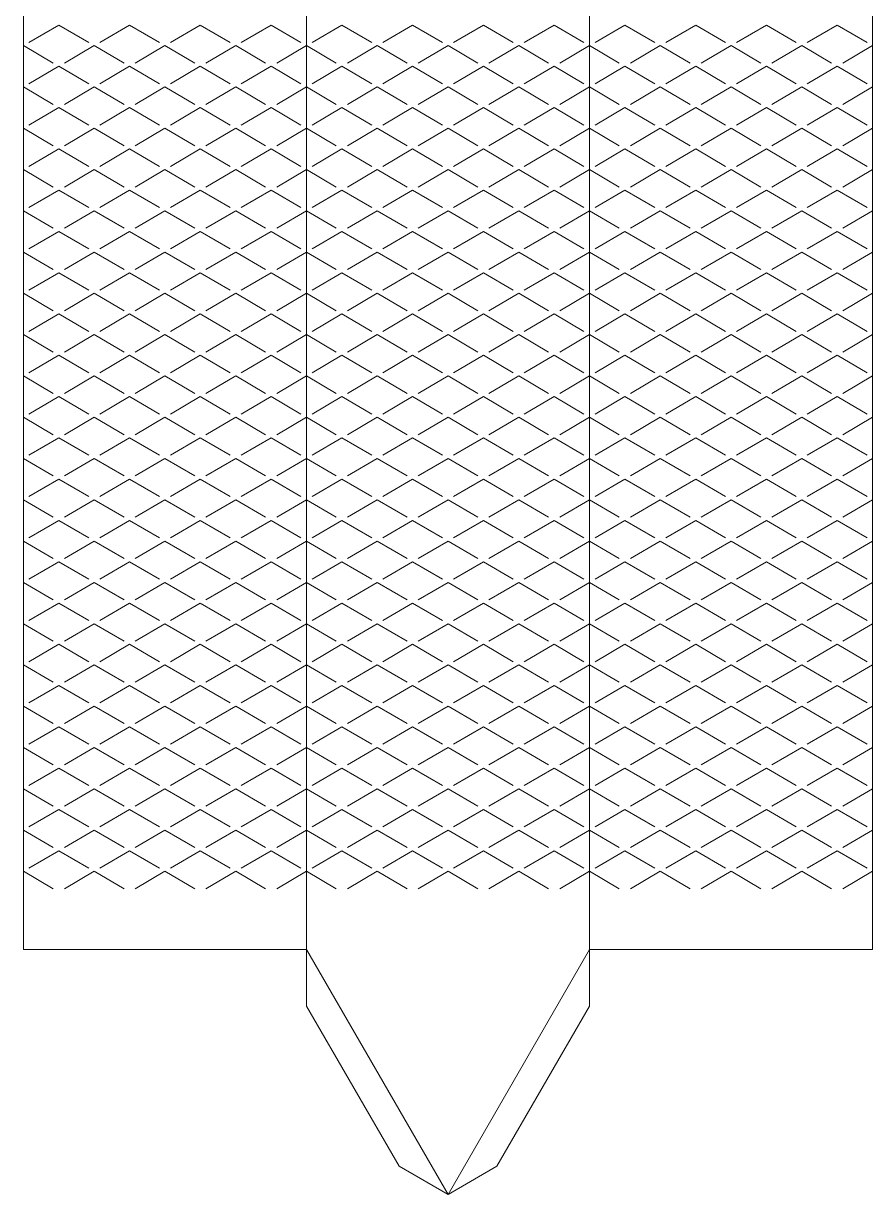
# Model space of a CAD drawing. Header units: metres. Extents: x 0 to 74, y 0 to 204.
# Drawn here: x 0 to 73.5, y 0 to 101.5 of the extents above; entities that cross this region are included whole.
import ezdxf

# ---------------------------------------------------------------- set-up
doc = ezdxf.new("R2010")
doc.units = ezdxf.units.M
doc.layers.add('TOP', color=1, linetype='Continuous', lineweight=0)

msp = doc.modelspace()

# ---------------------------------------------------------------- linework, layer by layer
at = {"layer": 'TOP'}
for p, q in [((0, 21.22), (0, 183.22)), ((24.5, 21.22), (24.5, 183.22)), ((49, 21.22), (49, 183.22)), ((73.5, 21.22), (73.5, 183.22)), ((0.48, 99.81), (3.06, 101.32)), ((3.06, 101.32), (5.65, 99.81)), ((6.6, 99.81), (9.19, 101.32)), ((9.19, 101.32), (11.77, 99.81)), ((12.73, 99.81), (15.31, 101.32)), ((15.31, 101.32), (17.9, 99.81)), ((18.85, 99.81), (21.44, 101.32)), ((21.44, 101.32), (24.02, 99.81)), ((24.98, 99.81), (27.56, 101.32)), ((27.56, 101.32), (30.15, 99.81)), ((31.1, 99.81), (33.69, 101.32)), ((33.69, 101.32), (36.27, 99.81)), ((37.23, 99.81), (39.81, 101.32)), ((39.81, 101.32), (42.4, 99.81)), ((43.35, 99.81), (45.94, 101.32)), ((45.94, 101.32), (48.52, 99.81)), ((49.48, 99.81), (52.06, 101.32)), ((52.06, 101.32), (54.65, 99.81)), ((55.6, 99.81), (58.19, 101.32)), ((58.19, 101.32), (60.77, 99.81)), ((61.73, 99.81), (64.31, 101.32)), ((64.31, 101.32), (66.9, 99.81)), ((67.85, 99.81), (70.44, 101.32)), ((70.44, 101.32), (73.02, 99.81)), ((0, 99.54), (2.58, 98.02)), ((3.54, 98.02), (6.12, 99.54)), ((6.12, 99.54), (8.71, 98.02)), ((9.67, 98.02), (12.25, 99.54)), ((12.25, 99.54), (14.83, 98.02)), ((15.79, 98.02), (18.38, 99.54)), ((18.38, 99.54), (20.96, 98.02)), ((21.92, 98.02), (24.5, 99.54)), ((24.5, 99.54), (27.08, 98.02)), ((28.04, 98.02), (30.62, 99.54)), ((30.62, 99.54), (33.21, 98.02)), ((34.17, 98.02), (36.75, 99.54)), ((36.75, 99.54), (39.33, 98.02)), ((40.29, 98.02), (42.88, 99.54)), ((42.88, 99.54), (45.46, 98.02)), ((46.42, 98.02), (49, 99.54)), ((49, 99.54), (51.58, 98.02)), ((52.54, 98.02), (55.12, 99.54)), ((55.12, 99.54), (57.71, 98.02)), ((58.67, 98.02), (61.25, 99.54)), ((61.25, 99.54), (63.83, 98.02)), ((64.79, 98.02), (67.38, 99.54)), ((67.38, 99.54), (69.96, 98.02)), ((70.92, 98.02), (73.5, 99.54)), ((0.48, 96.23), (3.06, 97.75)), ((3.06, 97.75), (5.65, 96.23)), ((6.6, 96.23), (9.19, 97.75)), ((9.19, 97.75), (11.77, 96.23)), ((12.73, 96.23), (15.31, 97.75)), ((15.31, 97.75), (17.9, 96.23)), ((18.85, 96.23), (21.44, 97.75)), ((21.44, 97.75), (24.02, 96.23)), ((24.98, 96.23), (27.56, 97.75)), ((27.56, 97.75), (30.15, 96.23)), ((31.1, 96.23), (33.69, 97.75)), ((33.69, 97.75), (36.27, 96.23)), ((37.23, 96.23), (39.81, 97.75)), ((39.81, 97.75), (42.4, 96.23)), ((43.35, 96.23), (45.94, 97.75)), ((45.94, 97.75), (48.52, 96.23)), ((49.48, 96.23), (52.06, 97.75)), ((52.06, 97.75), (54.65, 96.23)), ((55.6, 96.23), (58.19, 97.75)), ((58.19, 97.75), (60.77, 96.23)), ((61.73, 96.23), (64.31, 97.75)), ((64.31, 97.75), (66.9, 96.23)), ((67.85, 96.23), (70.44, 97.75)), ((70.44, 97.75), (73.02, 96.23)), ((0, 95.96), (2.58, 94.45)), ((3.54, 94.45), (6.12, 95.96)), ((6.12, 95.96), (8.71, 94.45)), ((9.67, 94.45), (12.25, 95.96)), ((12.25, 95.96), (14.83, 94.45)), ((15.79, 94.45), (18.38, 95.96)), ((18.38, 95.96), (20.96, 94.45)), ((21.92, 94.45), (24.5, 95.96)), ((24.5, 95.96), (27.08, 94.45)), ((28.04, 94.45), (30.62, 95.96)), ((30.62, 95.96), (33.21, 94.45)), ((34.17, 94.45), (36.75, 95.96)), ((36.75, 95.96), (39.33, 94.45)), ((40.29, 94.45), (42.88, 95.96)), ((42.88, 95.96), (45.46, 94.45)), ((46.42, 94.45), (49, 95.96)), ((49, 95.96), (51.58, 94.45)), ((52.54, 94.45), (55.12, 95.96)), ((55.12, 95.96), (57.71, 94.45)), ((58.67, 94.45), (61.25, 95.96)), ((61.25, 95.96), (63.83, 94.45)), ((64.79, 94.45), (67.38, 95.96)), ((67.38, 95.96), (69.96, 94.45)), ((70.92, 94.45), (73.5, 95.96)), ((0.48, 92.66), (3.06, 94.17)), ((3.06, 94.17), (5.65, 92.66)), ((6.6, 92.66), (9.19, 94.17)), ((9.19, 94.17), (11.77, 92.66)), ((12.73, 92.66), (15.31, 94.17)), ((15.31, 94.17), (17.9, 92.66)), ((18.85, 92.66), (21.44, 94.17)), ((21.44, 94.17), (24.02, 92.66)), ((24.98, 92.66), (27.56, 94.17)), ((27.56, 94.17), (30.15, 92.66)), ((31.1, 92.66), (33.69, 94.17)), ((33.69, 94.17), (36.27, 92.66)), ((37.23, 92.66), (39.81, 94.17)), ((39.81, 94.17), (42.4, 92.66)), ((43.35, 92.66), (45.94, 94.17)), ((45.94, 94.17), (48.52, 92.66)), ((49.48, 92.66), (52.06, 94.17)), ((52.06, 94.17), (54.65, 92.66)), ((55.6, 92.66), (58.19, 94.17)), ((58.19, 94.17), (60.77, 92.66)), ((61.73, 92.66), (64.31, 94.17)), ((64.31, 94.17), (66.9, 92.66)), ((67.85, 92.66), (70.44, 94.17)), ((70.44, 94.17), (73.02, 92.66)), ((0, 92.38), (2.58, 90.87)), ((3.54, 90.87), (6.12, 92.38)), ((6.12, 92.38), (8.71, 90.87)), ((9.67, 90.87), (12.25, 92.38)), ((12.25, 92.38), (14.83, 90.87)), ((15.79, 90.87), (18.38, 92.38)), ((18.38, 92.38), (20.96, 90.87)), ((21.92, 90.87), (24.5, 92.38)), ((24.5, 92.38), (27.08, 90.87)), ((28.04, 90.87), (30.62, 92.38)), ((30.62, 92.38), (33.21, 90.87)), ((34.17, 90.87), (36.75, 92.38)), ((36.75, 92.38), (39.33, 90.87)), ((40.29, 90.87), (42.88, 92.38)), ((42.88, 92.38), (45.46, 90.87)), ((46.42, 90.87), (49, 92.38)), ((49, 92.38), (51.58, 90.87)), ((52.54, 90.87), (55.12, 92.38)), ((55.12, 92.38), (57.71, 90.87)), ((58.67, 90.87), (61.25, 92.38)), ((61.25, 92.38), (63.83, 90.87)), ((64.79, 90.87), (67.38, 92.38)), ((67.38, 92.38), (69.96, 90.87)), ((70.92, 90.87), (73.5, 92.38)), ((0.48, 89.08), (3.06, 90.59)), ((3.06, 90.59), (5.65, 89.08)), ((6.6, 89.08), (9.19, 90.59)), ((9.19, 90.59), (11.77, 89.08)), ((12.73, 89.08), (15.31, 90.59)), ((15.31, 90.59), (17.9, 89.08)), ((18.85, 89.08), (21.44, 90.59)), ((21.44, 90.59), (24.02, 89.08)), ((24.98, 89.08), (27.56, 90.59)), ((27.56, 90.59), (30.15, 89.08)), ((31.1, 89.08), (33.69, 90.59)), ((33.69, 90.59), (36.27, 89.08)), ((37.23, 89.08), (39.81, 90.59)), ((39.81, 90.59), (42.4, 89.08)), ((43.35, 89.08), (45.94, 90.59)), ((45.94, 90.59), (48.52, 89.08)), ((49.48, 89.08), (52.06, 90.59)), ((52.06, 90.59), (54.65, 89.08)), ((55.6, 89.08), (58.19, 90.59)), ((58.19, 90.59), (60.77, 89.08)), ((61.73, 89.08), (64.31, 90.59)), ((64.31, 90.59), (66.9, 89.08)), ((67.85, 89.08), (70.44, 90.59)), ((70.44, 90.59), (73.02, 89.08)), ((0, 88.81), (2.58, 87.29)), ((3.54, 87.29), (6.12, 88.81)), ((6.12, 88.81), (8.71, 87.29)), ((9.67, 87.29), (12.25, 88.81)), ((12.25, 88.81), (14.83, 87.29)), ((15.79, 87.29), (18.38, 88.81)), ((18.38, 88.81), (20.96, 87.29)), ((21.92, 87.29), (24.5, 88.81)), ((24.5, 88.81), (27.08, 87.29)), ((28.04, 87.29), (30.62, 88.81)), ((30.62, 88.81), (33.21, 87.29)), ((34.17, 87.29), (36.75, 88.81)), ((36.75, 88.81), (39.33, 87.29)), ((40.29, 87.29), (42.88, 88.81)), ((42.88, 88.81), (45.46, 87.29)), ((46.42, 87.29), (49, 88.81)), ((49, 88.81), (51.58, 87.29)), ((52.54, 87.29), (55.12, 88.81)), ((55.12, 88.81), (57.71, 87.29)), ((58.67, 87.29), (61.25, 88.81)), ((61.25, 88.81), (63.83, 87.29)), ((64.79, 87.29), (67.38, 88.81)), ((67.38, 88.81), (69.96, 87.29)), ((70.92, 87.29), (73.5, 88.81)), ((0.48, 85.51), (3.06, 87.02)), ((3.06, 87.02), (5.65, 85.51)), ((6.6, 85.51), (9.19, 87.02)), ((9.19, 87.02), (11.77, 85.51)), ((12.73, 85.51), (15.31, 87.02)), ((15.31, 87.02), (17.9, 85.51)), ((18.85, 85.51), (21.44, 87.02)), ((21.44, 87.02), (24.02, 85.51)), ((24.98, 85.51), (27.56, 87.02)), ((27.56, 87.02), (30.15, 85.51)), ((31.1, 85.51), (33.69, 87.02)), ((33.69, 87.02), (36.27, 85.51)), ((37.23, 85.51), (39.81, 87.02)), ((39.81, 87.02), (42.4, 85.51)), ((43.35, 85.51), (45.94, 87.02)), ((45.94, 87.02), (48.52, 85.51)), ((49.48, 85.51), (52.06, 87.02)), ((52.06, 87.02), (54.65, 85.51)), ((55.6, 85.51), (58.19, 87.02)), ((58.19, 87.02), (60.77, 85.51)), ((61.73, 85.51), (64.31, 87.02)), ((64.31, 87.02), (66.9, 85.51)), ((67.85, 85.51), (70.44, 87.02)), ((70.44, 87.02), (73.02, 85.51)), ((0, 85.23), (2.58, 83.72)), ((3.54, 83.72), (6.12, 85.23)), ((6.12, 85.23), (8.71, 83.72)), ((9.67, 83.72), (12.25, 85.23)), ((12.25, 85.23), (14.83, 83.72)), ((15.79, 83.72), (18.38, 85.23)), ((18.38, 85.23), (20.96, 83.72)), ((21.92, 83.72), (24.5, 85.23)), ((24.5, 85.23), (27.08, 83.72)), ((28.04, 83.72), (30.62, 85.23)), ((30.62, 85.23), (33.21, 83.72)), ((34.17, 83.72), (36.75, 85.23)), ((36.75, 85.23), (39.33, 83.72)), ((40.29, 83.72), (42.88, 85.23)), ((42.88, 85.23), (45.46, 83.72)), ((46.42, 83.72), (49, 85.23)), ((49, 85.23), (51.58, 83.72)), ((52.54, 83.72), (55.12, 85.23)), ((55.12, 85.23), (57.71, 83.72)), ((58.67, 83.72), (61.25, 85.23)), ((61.25, 85.23), (63.83, 83.72)), ((64.79, 83.72), (67.38, 85.23)), ((67.38, 85.23), (69.96, 83.72)), ((70.92, 83.72), (73.5, 85.23)), ((0.48, 81.93), (3.06, 83.44)), ((3.06, 83.44), (5.65, 81.93)), ((6.6, 81.93), (9.19, 83.44)), ((9.19, 83.44), (11.77, 81.93)), ((12.73, 81.93), (15.31, 83.44)), ((15.31, 83.44), (17.9, 81.93)), ((18.85, 81.93), (21.44, 83.44)), ((21.44, 83.44), (24.02, 81.93)), ((24.98, 81.93), (27.56, 83.44)), ((27.56, 83.44), (30.15, 81.93)), ((31.1, 81.93), (33.69, 83.44)), ((33.69, 83.44), (36.27, 81.93)), ((37.23, 81.93), (39.81, 83.44)), ((39.81, 83.44), (42.4, 81.93)), ((43.35, 81.93), (45.94, 83.44)), ((45.94, 83.44), (48.52, 81.93)), ((49.48, 81.93), (52.06, 83.44)), ((52.06, 83.44), (54.65, 81.93)), ((55.6, 81.93), (58.19, 83.44)), ((58.19, 83.44), (60.77, 81.93)), ((61.73, 81.93), (64.31, 83.44)), ((64.31, 83.44), (66.9, 81.93)), ((67.85, 81.93), (70.44, 83.44)), ((70.44, 83.44), (73.02, 81.93)), ((0, 81.65), (2.58, 80.14)), ((3.54, 80.14), (6.12, 81.65)), ((6.12, 81.65), (8.71, 80.14)), ((9.67, 80.14), (12.25, 81.65)), ((12.25, 81.65), (14.83, 80.14)), ((15.79, 80.14), (18.38, 81.65)), ((18.38, 81.65), (20.96, 80.14)), ((21.92, 80.14), (24.5, 81.65)), ((24.5, 81.65), (27.08, 80.14)), ((28.04, 80.14), (30.62, 81.65)), ((30.62, 81.65), (33.21, 80.14)), ((34.17, 80.14), (36.75, 81.65)), ((36.75, 81.65), (39.33, 80.14)), ((40.29, 80.14), (42.88, 81.65)), ((42.88, 81.65), (45.46, 80.14)), ((46.42, 80.14), (49, 81.65)), ((49, 81.65), (51.58, 80.14)), ((52.54, 80.14), (55.12, 81.65)), ((55.12, 81.65), (57.71, 80.14)), ((58.67, 80.14), (61.25, 81.65)), ((61.25, 81.65), (63.83, 80.14)), ((64.79, 80.14), (67.38, 81.65)), ((67.38, 81.65), (69.96, 80.14)), ((70.92, 80.14), (73.5, 81.65)), ((0.48, 78.35), (3.06, 79.86)), ((3.06, 79.86), (5.65, 78.35)), ((6.6, 78.35), (9.19, 79.86)), ((9.19, 79.86), (11.77, 78.35)), ((12.73, 78.35), (15.31, 79.86)), ((15.31, 79.86), (17.9, 78.35)), ((18.85, 78.35), (21.44, 79.86)), ((21.44, 79.86), (24.02, 78.35)), ((24.98, 78.35), (27.56, 79.86)), ((27.56, 79.86), (30.15, 78.35)), ((31.1, 78.35), (33.69, 79.86)), ((33.69, 79.86), (36.27, 78.35)), ((37.23, 78.35), (39.81, 79.86)), ((39.81, 79.86), (42.4, 78.35)), ((43.35, 78.35), (45.94, 79.86)), ((45.94, 79.86), (48.52, 78.35)), ((49.48, 78.35), (52.06, 79.86)), ((52.06, 79.86), (54.65, 78.35)), ((55.6, 78.35), (58.19, 79.86)), ((58.19, 79.86), (60.77, 78.35)), ((61.73, 78.35), (64.31, 79.86)), ((64.31, 79.86), (66.9, 78.35)), ((67.85, 78.35), (70.44, 79.86)), ((70.44, 79.86), (73.02, 78.35)), ((0, 78.08), (2.58, 76.56)), ((3.54, 76.56), (6.12, 78.08)), ((6.12, 78.08), (8.71, 76.56)), ((9.67, 76.56), (12.25, 78.08)), ((12.25, 78.08), (14.83, 76.56)), ((15.79, 76.56), (18.38, 78.08)), ((18.38, 78.08), (20.96, 76.56)), ((21.92, 76.56), (24.5, 78.08)), ((24.5, 78.08), (27.08, 76.56)), ((28.04, 76.56), (30.62, 78.08)), ((30.62, 78.08), (33.21, 76.56)), ((34.17, 76.56), (36.75, 78.08)), ((36.75, 78.08), (39.33, 76.56)), ((40.29, 76.56), (42.88, 78.08)), ((42.88, 78.08), (45.46, 76.56)), ((46.42, 76.56), (49, 78.08)), ((49, 78.08), (51.58, 76.56)), ((52.54, 76.56), (55.12, 78.08)), ((55.12, 78.08), (57.71, 76.56)), ((58.67, 76.56), (61.25, 78.08)), ((61.25, 78.08), (63.83, 76.56)), ((64.79, 76.56), (67.38, 78.08)), ((67.38, 78.08), (69.96, 76.56)), ((70.92, 76.56), (73.5, 78.08)), ((0.48, 74.78), (3.06, 76.29)), ((3.06, 76.29), (5.65, 74.78)), ((6.6, 74.78), (9.19, 76.29)), ((9.19, 76.29), (11.77, 74.78)), ((12.73, 74.78), (15.31, 76.29)), ((15.31, 76.29), (17.9, 74.78)), ((18.85, 74.78), (21.44, 76.29)), ((21.44, 76.29), (24.02, 74.78)), ((24.98, 74.78), (27.56, 76.29)), ((27.56, 76.29), (30.15, 74.78)), ((31.1, 74.78), (33.69, 76.29)), ((33.69, 76.29), (36.27, 74.78)), ((37.23, 74.78), (39.81, 76.29)), ((39.81, 76.29), (42.4, 74.78)), ((43.35, 74.78), (45.94, 76.29)), ((45.94, 76.29), (48.52, 74.78)), ((49.48, 74.78), (52.06, 76.29)), ((52.06, 76.29), (54.65, 74.78)), ((55.6, 74.78), (58.19, 76.29)), ((58.19, 76.29), (60.77, 74.78)), ((61.73, 74.78), (64.31, 76.29)), ((64.31, 76.29), (66.9, 74.78)), ((67.85, 74.78), (70.44, 76.29)), ((70.44, 76.29), (73.02, 74.78)), ((0, 74.5), (2.58, 72.99)), ((3.54, 72.99), (6.12, 74.5)), ((6.12, 74.5), (8.71, 72.99)), ((9.67, 72.99), (12.25, 74.5)), ((12.25, 74.5), (14.83, 72.99)), ((15.79, 72.99), (18.38, 74.5)), ((18.38, 74.5), (20.96, 72.99)), ((21.92, 72.99), (24.5, 74.5)), ((24.5, 74.5), (27.08, 72.99)), ((28.04, 72.99), (30.62, 74.5)), ((30.62, 74.5), (33.21, 72.99)), ((34.17, 72.99), (36.75, 74.5)), ((36.75, 74.5), (39.33, 72.99)), ((40.29, 72.99), (42.88, 74.5)), ((42.88, 74.5), (45.46, 72.99)), ((46.42, 72.99), (49, 74.5)), ((49, 74.5), (51.58, 72.99)), ((52.54, 72.99), (55.12, 74.5)), ((55.12, 74.5), (57.71, 72.99)), ((58.67, 72.99), (61.25, 74.5)), ((61.25, 74.5), (63.83, 72.99)), ((64.79, 72.99), (67.38, 74.5)), ((67.38, 74.5), (69.96, 72.99)), ((70.92, 72.99), (73.5, 74.5)), ((0.48, 71.2), (3.06, 72.71)), ((3.06, 72.71), (5.65, 71.2)), ((6.6, 71.2), (9.19, 72.71)), ((9.19, 72.71), (11.77, 71.2)), ((12.73, 71.2), (15.31, 72.71)), ((15.31, 72.71), (17.9, 71.2)), ((18.85, 71.2), (21.44, 72.71)), ((21.44, 72.71), (24.02, 71.2)), ((24.98, 71.2), (27.56, 72.71)), ((27.56, 72.71), (30.15, 71.2)), ((31.1, 71.2), (33.69, 72.71)), ((33.69, 72.71), (36.27, 71.2)), ((37.23, 71.2), (39.81, 72.71)), ((39.81, 72.71), (42.4, 71.2)), ((43.35, 71.2), (45.94, 72.71)), ((45.94, 72.71), (48.52, 71.2)), ((49.48, 71.2), (52.06, 72.71)), ((52.06, 72.71), (54.65, 71.2)), ((55.6, 71.2), (58.19, 72.71)), ((58.19, 72.71), (60.77, 71.2)), ((61.73, 71.2), (64.31, 72.71)), ((64.31, 72.71), (66.9, 71.2)), ((67.85, 71.2), (70.44, 72.71)), ((70.44, 72.71), (73.02, 71.2)), ((0, 70.92), (2.58, 69.41)), ((3.54, 69.41), (6.12, 70.92)), ((6.12, 70.92), (8.71, 69.41)), ((9.67, 69.41), (12.25, 70.92)), ((12.25, 70.92), (14.83, 69.41)), ((15.79, 69.41), (18.38, 70.92)), ((18.38, 70.92), (20.96, 69.41)), ((21.92, 69.41), (24.5, 70.92)), ((24.5, 70.92), (27.08, 69.41)), ((28.04, 69.41), (30.62, 70.92)), ((30.62, 70.92), (33.21, 69.41)), ((34.17, 69.41), (36.75, 70.92)), ((36.75, 70.92), (39.33, 69.41)), ((40.29, 69.41), (42.88, 70.92)), ((42.88, 70.92), (45.46, 69.41)), ((46.42, 69.41), (49, 70.92)), ((49, 70.92), (51.58, 69.41)), ((52.54, 69.41), (55.12, 70.92)), ((55.12, 70.92), (57.71, 69.41)), ((58.67, 69.41), (61.25, 70.92)), ((61.25, 70.92), (63.83, 69.41)), ((64.79, 69.41), (67.38, 70.92)), ((67.38, 70.92), (69.96, 69.41)), ((70.92, 69.41), (73.5, 70.92)), ((0.48, 67.62), (3.06, 69.14)), ((3.06, 69.14), (5.65, 67.62)), ((6.6, 67.62), (9.19, 69.14)), ((9.19, 69.14), (11.77, 67.62)), ((12.73, 67.62), (15.31, 69.14)), ((15.31, 69.14), (17.9, 67.62)), ((18.85, 67.62), (21.44, 69.14)), ((21.44, 69.14), (24.02, 67.62)), ((24.98, 67.62), (27.56, 69.14)), ((27.56, 69.14), (30.15, 67.62)), ((31.1, 67.62), (33.69, 69.14)), ((33.69, 69.14), (36.27, 67.62)), ((37.23, 67.62), (39.81, 69.14)), ((39.81, 69.14), (42.4, 67.62)), ((43.35, 67.62), (45.94, 69.14)), ((45.94, 69.14), (48.52, 67.62)), ((49.48, 67.62), (52.06, 69.14)), ((52.06, 69.14), (54.65, 67.62)), ((55.6, 67.62), (58.19, 69.14)), ((58.19, 69.14), (60.77, 67.62)), ((61.73, 67.62), (64.31, 69.14)), ((64.31, 69.14), (66.9, 67.62)), ((67.85, 67.62), (70.44, 69.14)), ((70.44, 69.14), (73.02, 67.62)), ((0, 67.35), (2.58, 65.83)), ((3.54, 65.83), (6.12, 67.35)), ((6.12, 67.35), (8.71, 65.83)), ((9.67, 65.83), (12.25, 67.35)), ((12.25, 67.35), (14.83, 65.83)), ((15.79, 65.83), (18.38, 67.35)), ((18.38, 67.35), (20.96, 65.83)), ((21.92, 65.83), (24.5, 67.35)), ((24.5, 67.35), (27.08, 65.83)), ((28.04, 65.83), (30.62, 67.35)), ((30.62, 67.35), (33.21, 65.83)), ((34.17, 65.83), (36.75, 67.35)), ((36.75, 67.35), (39.33, 65.83)), ((40.29, 65.83), (42.88, 67.35)), ((42.88, 67.35), (45.46, 65.83)), ((46.42, 65.83), (49, 67.35)), ((49, 67.35), (51.58, 65.83)), ((52.54, 65.83), (55.12, 67.35)), ((55.12, 67.35), (57.71, 65.83)), ((58.67, 65.83), (61.25, 67.35)), ((61.25, 67.35), (63.83, 65.83)), ((64.79, 65.83), (67.38, 67.35)), ((67.38, 67.35), (69.96, 65.83)), ((70.92, 65.83), (73.5, 67.35)), ((0.48, 64.05), (3.06, 65.56)), ((3.06, 65.56), (5.65, 64.05)), ((6.6, 64.05), (9.19, 65.56)), ((9.19, 65.56), (11.77, 64.05)), ((12.73, 64.05), (15.31, 65.56)), ((15.31, 65.56), (17.9, 64.05)), ((18.85, 64.05), (21.44, 65.56)), ((21.44, 65.56), (24.02, 64.05)), ((24.98, 64.05), (27.56, 65.56)), ((27.56, 65.56), (30.15, 64.05)), ((31.1, 64.05), (33.69, 65.56)), ((33.69, 65.56), (36.27, 64.05)), ((37.23, 64.05), (39.81, 65.56)), ((39.81, 65.56), (42.4, 64.05)), ((43.35, 64.05), (45.94, 65.56)), ((45.94, 65.56), (48.52, 64.05)), ((49.48, 64.05), (52.06, 65.56)), ((52.06, 65.56), (54.65, 64.05)), ((55.6, 64.05), (58.19, 65.56)), ((58.19, 65.56), (60.77, 64.05)), ((61.73, 64.05), (64.31, 65.56)), ((64.31, 65.56), (66.9, 64.05)), ((67.85, 64.05), (70.44, 65.56)), ((70.44, 65.56), (73.02, 64.05)), ((0, 63.77), (2.58, 62.26)), ((3.54, 62.26), (6.12, 63.77)), ((6.12, 63.77), (8.71, 62.26)), ((9.67, 62.26), (12.25, 63.77)), ((12.25, 63.77), (14.83, 62.26)), ((15.79, 62.26), (18.38, 63.77)), ((18.38, 63.77), (20.96, 62.26)), ((21.92, 62.26), (24.5, 63.77)), ((24.5, 63.77), (27.08, 62.26)), ((28.04, 62.26), (30.62, 63.77)), ((30.62, 63.77), (33.21, 62.26)), ((34.17, 62.26), (36.75, 63.77)), ((36.75, 63.77), (39.33, 62.26)), ((40.29, 62.26), (42.88, 63.77)), ((42.88, 63.77), (45.46, 62.26)), ((46.42, 62.26), (49, 63.77)), ((49, 63.77), (51.58, 62.26)), ((52.54, 62.26), (55.12, 63.77)), ((55.12, 63.77), (57.71, 62.26)), ((58.67, 62.26), (61.25, 63.77)), ((61.25, 63.77), (63.83, 62.26)), ((64.79, 62.26), (67.38, 63.77)), ((67.38, 63.77), (69.96, 62.26)), ((70.92, 62.26), (73.5, 63.77)), ((0.48, 60.47), (3.06, 61.98)), ((3.06, 61.98), (5.65, 60.47)), ((6.6, 60.47), (9.19, 61.98)), ((9.19, 61.98), (11.77, 60.47)), ((12.73, 60.47), (15.31, 61.98)), ((15.31, 61.98), (17.9, 60.47)), ((18.85, 60.47), (21.44, 61.98)), ((21.44, 61.98), (24.02, 60.47)), ((24.98, 60.47), (27.56, 61.98)), ((27.56, 61.98), (30.15, 60.47)), ((31.1, 60.47), (33.69, 61.98)), ((33.69, 61.98), (36.27, 60.47)), ((37.23, 60.47), (39.81, 61.98)), ((39.81, 61.98), (42.4, 60.47)), ((43.35, 60.47), (45.94, 61.98)), ((45.94, 61.98), (48.52, 60.47)), ((49.48, 60.47), (52.06, 61.98)), ((52.06, 61.98), (54.65, 60.47)), ((55.6, 60.47), (58.19, 61.98)), ((58.19, 61.98), (60.77, 60.47)), ((61.73, 60.47), (64.31, 61.98)), ((64.31, 61.98), (66.9, 60.47)), ((67.85, 60.47), (70.44, 61.98)), ((70.44, 61.98), (73.02, 60.47)), ((0, 60.19), (2.58, 58.68)), ((3.54, 58.68), (6.12, 60.19)), ((6.12, 60.19), (8.71, 58.68)), ((9.67, 58.68), (12.25, 60.19)), ((12.25, 60.19), (14.83, 58.68)), ((15.79, 58.68), (18.38, 60.19)), ((18.38, 60.19), (20.96, 58.68)), ((21.92, 58.68), (24.5, 60.19)), ((24.5, 60.19), (27.08, 58.68)), ((28.04, 58.68), (30.62, 60.19)), ((30.62, 60.19), (33.21, 58.68)), ((34.17, 58.68), (36.75, 60.19)), ((36.75, 60.19), (39.33, 58.68)), ((40.29, 58.68), (42.88, 60.19)), ((42.88, 60.19), (45.46, 58.68)), ((46.42, 58.68), (49, 60.19)), ((49, 60.19), (51.58, 58.68)), ((52.54, 58.68), (55.12, 60.19)), ((55.12, 60.19), (57.71, 58.68)), ((58.67, 58.68), (61.25, 60.19)), ((61.25, 60.19), (63.83, 58.68)), ((64.79, 58.68), (67.38, 60.19)), ((67.38, 60.19), (69.96, 58.68)), ((70.92, 58.68), (73.5, 60.19)), ((0.48, 56.89), (3.06, 58.41)), ((3.06, 58.41), (5.65, 56.89)), ((6.6, 56.89), (9.19, 58.41)), ((9.19, 58.41), (11.77, 56.89)), ((12.73, 56.89), (15.31, 58.41)), ((15.31, 58.41), (17.9, 56.89)), ((18.85, 56.89), (21.44, 58.41)), ((21.44, 58.41), (24.02, 56.89)), ((24.98, 56.89), (27.56, 58.41)), ((27.56, 58.41), (30.15, 56.89)), ((31.1, 56.89), (33.69, 58.41)), ((33.69, 58.41), (36.27, 56.89)), ((37.23, 56.89), (39.81, 58.41)), ((39.81, 58.41), (42.4, 56.89)), ((43.35, 56.89), (45.94, 58.41)), ((45.94, 58.41), (48.52, 56.89)), ((49.48, 56.89), (52.06, 58.41)), ((52.06, 58.41), (54.65, 56.89)), ((55.6, 56.89), (58.19, 58.41)), ((58.19, 58.41), (60.77, 56.89)), ((61.73, 56.89), (64.31, 58.41)), ((64.31, 58.41), (66.9, 56.89)), ((67.85, 56.89), (70.44, 58.41)), ((70.44, 58.41), (73.02, 56.89)), ((0, 56.62), (2.58, 55.11)), ((3.54, 55.11), (6.12, 56.62)), ((6.12, 56.62), (8.71, 55.11)), ((9.67, 55.11), (12.25, 56.62)), ((12.25, 56.62), (14.83, 55.11)), ((15.79, 55.11), (18.38, 56.62)), ((18.38, 56.62), (20.96, 55.11)), ((21.92, 55.11), (24.5, 56.62)), ((24.5, 56.62), (27.08, 55.11)), ((28.04, 55.11), (30.62, 56.62)), ((30.62, 56.62), (33.21, 55.11)), ((34.17, 55.11), (36.75, 56.62)), ((36.75, 56.62), (39.33, 55.11)), ((40.29, 55.11), (42.88, 56.62)), ((42.88, 56.62), (45.46, 55.11)), ((46.42, 55.11), (49, 56.62)), ((49, 56.62), (51.58, 55.11)), ((52.54, 55.11), (55.12, 56.62)), ((55.12, 56.62), (57.71, 55.11)), ((58.67, 55.11), (61.25, 56.62)), ((61.25, 56.62), (63.83, 55.11)), ((64.79, 55.11), (67.38, 56.62)), ((67.38, 56.62), (69.96, 55.11)), ((70.92, 55.11), (73.5, 56.62)), ((0.48, 53.32), (3.06, 54.83)), ((3.06, 54.83), (5.65, 53.32)), ((6.6, 53.32), (9.19, 54.83)), ((9.19, 54.83), (11.77, 53.32)), ((12.73, 53.32), (15.31, 54.83)), ((15.31, 54.83), (17.9, 53.32)), ((18.85, 53.32), (21.44, 54.83)), ((21.44, 54.83), (24.02, 53.32)), ((24.98, 53.32), (27.56, 54.83)), ((27.56, 54.83), (30.15, 53.32)), ((31.1, 53.32), (33.69, 54.83)), ((33.69, 54.83), (36.27, 53.32)), ((37.23, 53.32), (39.81, 54.83)), ((39.81, 54.83), (42.4, 53.32)), ((43.35, 53.32), (45.94, 54.83)), ((45.94, 54.83), (48.52, 53.32)), ((49.48, 53.32), (52.06, 54.83)), ((52.06, 54.83), (54.65, 53.32)), ((55.6, 53.32), (58.19, 54.83)), ((58.19, 54.83), (60.77, 53.32)), ((61.73, 53.32), (64.31, 54.83)), ((64.31, 54.83), (66.9, 53.32)), ((67.85, 53.32), (70.44, 54.83)), ((70.44, 54.83), (73.02, 53.32)), ((0, 53.04), (2.58, 51.53)), ((3.54, 51.53), (6.12, 53.04)), ((6.12, 53.04), (8.71, 51.53)), ((9.67, 51.53), (12.25, 53.04)), ((12.25, 53.04), (14.83, 51.53)), ((15.79, 51.53), (18.38, 53.04)), ((18.38, 53.04), (20.96, 51.53)), ((21.92, 51.53), (24.5, 53.04)), ((24.5, 53.04), (27.08, 51.53)), ((28.04, 51.53), (30.62, 53.04)), ((30.62, 53.04), (33.21, 51.53)), ((34.17, 51.53), (36.75, 53.04)), ((36.75, 53.04), (39.33, 51.53)), ((40.29, 51.53), (42.88, 53.04)), ((42.88, 53.04), (45.46, 51.53)), ((46.42, 51.53), (49, 53.04)), ((49, 53.04), (51.58, 51.53)), ((52.54, 51.53), (55.12, 53.04)), ((55.12, 53.04), (57.71, 51.53)), ((58.67, 51.53), (61.25, 53.04)), ((61.25, 53.04), (63.83, 51.53)), ((64.79, 51.53), (67.38, 53.04)), ((67.38, 53.04), (69.96, 51.53)), ((70.92, 51.53), (73.5, 53.04)), ((0.48, 49.74), (3.06, 51.25)), ((3.06, 51.25), (5.65, 49.74)), ((6.6, 49.74), (9.19, 51.25)), ((9.19, 51.25), (11.77, 49.74)), ((12.73, 49.74), (15.31, 51.25)), ((15.31, 51.25), (17.9, 49.74)), ((18.85, 49.74), (21.44, 51.25)), ((21.44, 51.25), (24.02, 49.74)), ((24.98, 49.74), (27.56, 51.25)), ((27.56, 51.25), (30.15, 49.74)), ((31.1, 49.74), (33.69, 51.25)), ((33.69, 51.25), (36.27, 49.74)), ((37.23, 49.74), (39.81, 51.25)), ((39.81, 51.25), (42.4, 49.74)), ((43.35, 49.74), (45.94, 51.25)), ((45.94, 51.25), (48.52, 49.74)), ((49.48, 49.74), (52.06, 51.25)), ((52.06, 51.25), (54.65, 49.74)), ((55.6, 49.74), (58.19, 51.25)), ((58.19, 51.25), (60.77, 49.74)), ((61.73, 49.74), (64.31, 51.25)), ((64.31, 51.25), (66.9, 49.74)), ((67.85, 49.74), (70.44, 51.25)), ((70.44, 51.25), (73.02, 49.74)), ((0, 49.46), (2.58, 47.95)), ((3.54, 47.95), (6.12, 49.46)), ((6.12, 49.46), (8.71, 47.95)), ((9.67, 47.95), (12.25, 49.46)), ((12.25, 49.46), (14.83, 47.95)), ((15.79, 47.95), (18.38, 49.46)), ((18.38, 49.46), (20.96, 47.95)), ((21.92, 47.95), (24.5, 49.46)), ((24.5, 49.46), (27.08, 47.95)), ((28.04, 47.95), (30.62, 49.46)), ((30.62, 49.46), (33.21, 47.95)), ((34.17, 47.95), (36.75, 49.46)), ((36.75, 49.46), (39.33, 47.95)), ((40.29, 47.95), (42.88, 49.46)), ((42.88, 49.46), (45.46, 47.95)), ((46.42, 47.95), (49, 49.46)), ((49, 49.46), (51.58, 47.95)), ((52.54, 47.95), (55.12, 49.46)), ((55.12, 49.46), (57.71, 47.95)), ((58.67, 47.95), (61.25, 49.46)), ((61.25, 49.46), (63.83, 47.95)), ((64.79, 47.95), (67.38, 49.46)), ((67.38, 49.46), (69.96, 47.95)), ((70.92, 47.95), (73.5, 49.46)), ((0.48, 46.16), (3.06, 47.68)), ((3.06, 47.68), (5.65, 46.16)), ((6.6, 46.16), (9.19, 47.68)), ((9.19, 47.68), (11.77, 46.16)), ((12.73, 46.16), (15.31, 47.68)), ((15.31, 47.68), (17.9, 46.16)), ((18.85, 46.16), (21.44, 47.68)), ((21.44, 47.68), (24.02, 46.16)), ((24.98, 46.16), (27.56, 47.68)), ((27.56, 47.68), (30.15, 46.16)), ((31.1, 46.16), (33.69, 47.68)), ((33.69, 47.68), (36.27, 46.16)), ((37.23, 46.16), (39.81, 47.68)), ((39.81, 47.68), (42.4, 46.16)), ((43.35, 46.16), (45.94, 47.68)), ((45.94, 47.68), (48.52, 46.16)), ((49.48, 46.16), (52.06, 47.68)), ((52.06, 47.68), (54.65, 46.16)), ((55.6, 46.16), (58.19, 47.68)), ((58.19, 47.68), (60.77, 46.16)), ((61.73, 46.16), (64.31, 47.68)), ((64.31, 47.68), (66.9, 46.16)), ((67.85, 46.16), (70.44, 47.68)), ((70.44, 47.68), (73.02, 46.16)), ((0, 45.89), (2.58, 44.38)), ((3.54, 44.38), (6.12, 45.89)), ((6.12, 45.89), (8.71, 44.38)), ((9.67, 44.38), (12.25, 45.89)), ((12.25, 45.89), (14.83, 44.38)), ((15.79, 44.38), (18.38, 45.89)), ((18.38, 45.89), (20.96, 44.38)), ((21.92, 44.38), (24.5, 45.89)), ((24.5, 45.89), (27.08, 44.38)), ((28.04, 44.38), (30.62, 45.89)), ((30.62, 45.89), (33.21, 44.38)), ((34.17, 44.38), (36.75, 45.89)), ((36.75, 45.89), (39.33, 44.38)), ((40.29, 44.38), (42.88, 45.89)), ((42.88, 45.89), (45.46, 44.38)), ((46.42, 44.38), (49, 45.89)), ((49, 45.89), (51.58, 44.38)), ((52.54, 44.38), (55.12, 45.89)), ((55.12, 45.89), (57.71, 44.38)), ((58.67, 44.38), (61.25, 45.89)), ((61.25, 45.89), (63.83, 44.38)), ((64.79, 44.38), (67.38, 45.89)), ((67.38, 45.89), (69.96, 44.38)), ((70.92, 44.38), (73.5, 45.89)), ((0.48, 42.59), (3.06, 44.1)), ((3.06, 44.1), (5.65, 42.59)), ((6.6, 42.59), (9.19, 44.1)), ((9.19, 44.1), (11.77, 42.59)), ((12.73, 42.59), (15.31, 44.1)), ((15.31, 44.1), (17.9, 42.59)), ((18.85, 42.59), (21.44, 44.1)), ((21.44, 44.1), (24.02, 42.59)), ((24.98, 42.59), (27.56, 44.1)), ((27.56, 44.1), (30.15, 42.59)), ((31.1, 42.59), (33.69, 44.1)), ((33.69, 44.1), (36.27, 42.59)), ((37.23, 42.59), (39.81, 44.1)), ((39.81, 44.1), (42.4, 42.59)), ((43.35, 42.59), (45.94, 44.1)), ((45.94, 44.1), (48.52, 42.59)), ((49.48, 42.59), (52.06, 44.1)), ((52.06, 44.1), (54.65, 42.59)), ((55.6, 42.59), (58.19, 44.1)), ((58.19, 44.1), (60.77, 42.59)), ((61.73, 42.59), (64.31, 44.1)), ((64.31, 44.1), (66.9, 42.59)), ((67.85, 42.59), (70.44, 44.1)), ((70.44, 44.1), (73.02, 42.59)), ((0, 42.31), (2.58, 40.8)), ((3.54, 40.8), (6.12, 42.31)), ((6.12, 42.31), (8.71, 40.8)), ((9.67, 40.8), (12.25, 42.31)), ((12.25, 42.31), (14.83, 40.8)), ((15.79, 40.8), (18.38, 42.31)), ((18.38, 42.31), (20.96, 40.8)), ((21.92, 40.8), (24.5, 42.31)), ((24.5, 42.31), (27.08, 40.8)), ((28.04, 40.8), (30.62, 42.31)), ((30.62, 42.31), (33.21, 40.8)), ((34.17, 40.8), (36.75, 42.31)), ((36.75, 42.31), (39.33, 40.8)), ((40.29, 40.8), (42.88, 42.31)), ((42.88, 42.31), (45.46, 40.8)), ((46.42, 40.8), (49, 42.31)), ((49, 42.31), (51.58, 40.8)), ((52.54, 40.8), (55.12, 42.31)), ((55.12, 42.31), (57.71, 40.8)), ((58.67, 40.8), (61.25, 42.31)), ((61.25, 42.31), (63.83, 40.8)), ((64.79, 40.8), (67.38, 42.31)), ((67.38, 42.31), (69.96, 40.8)), ((70.92, 40.8), (73.5, 42.31)), ((0.48, 39.01), (3.06, 40.52)), ((3.06, 40.52), (5.65, 39.01)), ((6.6, 39.01), (9.19, 40.52)), ((9.19, 40.52), (11.77, 39.01)), ((12.73, 39.01), (15.31, 40.52)), ((15.31, 40.52), (17.9, 39.01)), ((18.85, 39.01), (21.44, 40.52)), ((21.44, 40.52), (24.02, 39.01)), ((24.98, 39.01), (27.56, 40.52)), ((27.56, 40.52), (30.15, 39.01)), ((31.1, 39.01), (33.69, 40.52)), ((33.69, 40.52), (36.27, 39.01)), ((37.23, 39.01), (39.81, 40.52)), ((39.81, 40.52), (42.4, 39.01)), ((43.35, 39.01), (45.94, 40.52)), ((45.94, 40.52), (48.52, 39.01)), ((49.48, 39.01), (52.06, 40.52)), ((52.06, 40.52), (54.65, 39.01)), ((55.6, 39.01), (58.19, 40.52)), ((58.19, 40.52), (60.77, 39.01)), ((61.73, 39.01), (64.31, 40.52)), ((64.31, 40.52), (66.9, 39.01)), ((67.85, 39.01), (70.44, 40.52)), ((70.44, 40.52), (73.02, 39.01)), ((0, 38.74), (2.58, 37.22)), ((3.54, 37.22), (6.12, 38.74)), ((6.12, 38.74), (8.71, 37.22)), ((9.67, 37.22), (12.25, 38.74)), ((12.25, 38.74), (14.83, 37.22)), ((15.79, 37.22), (18.38, 38.74)), ((18.38, 38.74), (20.96, 37.22)), ((21.92, 37.22), (24.5, 38.74)), ((24.5, 38.74), (27.08, 37.22)), ((28.04, 37.22), (30.62, 38.74)), ((30.62, 38.74), (33.21, 37.22)), ((34.17, 37.22), (36.75, 38.74)), ((36.75, 38.74), (39.33, 37.22)), ((40.29, 37.22), (42.88, 38.74)), ((42.88, 38.74), (45.46, 37.22)), ((46.42, 37.22), (49, 38.74)), ((49, 38.74), (51.58, 37.22)), ((52.54, 37.22), (55.12, 38.74)), ((55.12, 38.74), (57.71, 37.22)), ((58.67, 37.22), (61.25, 38.74)), ((61.25, 38.74), (63.83, 37.22)), ((64.79, 37.22), (67.38, 38.74)), ((67.38, 38.74), (69.96, 37.22)), ((70.92, 37.22), (73.5, 38.74)), ((0.48, 35.43), (3.06, 36.95)), ((3.06, 36.95), (5.65, 35.43)), ((6.6, 35.43), (9.19, 36.95)), ((9.19, 36.95), (11.77, 35.43)), ((12.73, 35.43), (15.31, 36.95)), ((15.31, 36.95), (17.9, 35.43)), ((18.85, 35.43), (21.44, 36.95)), ((21.44, 36.95), (24.02, 35.43)), ((24.98, 35.43), (27.56, 36.95)), ((27.56, 36.95), (30.15, 35.43)), ((31.1, 35.43), (33.69, 36.95)), ((33.69, 36.95), (36.27, 35.43)), ((37.23, 35.43), (39.81, 36.95)), ((39.81, 36.95), (42.4, 35.43)), ((43.35, 35.43), (45.94, 36.95)), ((45.94, 36.95), (48.52, 35.43)), ((49.48, 35.43), (52.06, 36.95)), ((52.06, 36.95), (54.65, 35.43)), ((55.6, 35.43), (58.19, 36.95)), ((58.19, 36.95), (60.77, 35.43)), ((61.73, 35.43), (64.31, 36.95)), ((64.31, 36.95), (66.9, 35.43)), ((67.85, 35.43), (70.44, 36.95)), ((70.44, 36.95), (73.02, 35.43)), ((0, 35.16), (2.58, 33.65)), ((3.54, 33.65), (6.12, 35.16)), ((6.12, 35.16), (8.71, 33.65)), ((9.67, 33.65), (12.25, 35.16)), ((12.25, 35.16), (14.83, 33.65)), ((15.79, 33.65), (18.38, 35.16)), ((18.38, 35.16), (20.96, 33.65)), ((21.92, 33.65), (24.5, 35.16)), ((24.5, 35.16), (27.08, 33.65)), ((28.04, 33.65), (30.62, 35.16)), ((30.62, 35.16), (33.21, 33.65)), ((34.17, 33.65), (36.75, 35.16)), ((36.75, 35.16), (39.33, 33.65)), ((40.29, 33.65), (42.88, 35.16)), ((42.88, 35.16), (45.46, 33.65)), ((46.42, 33.65), (49, 35.16)), ((49, 35.16), (51.58, 33.65)), ((52.54, 33.65), (55.12, 35.16)), ((55.12, 35.16), (57.71, 33.65)), ((58.67, 33.65), (61.25, 35.16)), ((61.25, 35.16), (63.83, 33.65)), ((64.79, 33.65), (67.38, 35.16)), ((67.38, 35.16), (69.96, 33.65)), ((70.92, 33.65), (73.5, 35.16)), ((0.48, 31.86), (3.06, 33.37)), ((3.06, 33.37), (5.65, 31.86)), ((6.6, 31.86), (9.19, 33.37)), ((9.19, 33.37), (11.77, 31.86)), ((12.73, 31.86), (15.31, 33.37)), ((15.31, 33.37), (17.9, 31.86)), ((18.85, 31.86), (21.44, 33.37)), ((21.44, 33.37), (24.02, 31.86)), ((24.98, 31.86), (27.56, 33.37)), ((27.56, 33.37), (30.15, 31.86)), ((31.1, 31.86), (33.69, 33.37)), ((33.69, 33.37), (36.27, 31.86)), ((37.23, 31.86), (39.81, 33.37)), ((39.81, 33.37), (42.4, 31.86)), ((43.35, 31.86), (45.94, 33.37)), ((45.94, 33.37), (48.52, 31.86)), ((49.48, 31.86), (52.06, 33.37)), ((52.06, 33.37), (54.65, 31.86)), ((55.6, 31.86), (58.19, 33.37)), ((58.19, 33.37), (60.77, 31.86)), ((61.73, 31.86), (64.31, 33.37)), ((64.31, 33.37), (66.9, 31.86)), ((67.85, 31.86), (70.44, 33.37)), ((70.44, 33.37), (73.02, 31.86)), ((0, 31.58), (2.58, 30.07)), ((3.54, 30.07), (6.12, 31.58)), ((6.12, 31.58), (8.71, 30.07)), ((9.67, 30.07), (12.25, 31.58)), ((12.25, 31.58), (14.83, 30.07)), ((15.79, 30.07), (18.38, 31.58)), ((18.38, 31.58), (20.96, 30.07)), ((21.92, 30.07), (24.5, 31.58)), ((24.5, 31.58), (27.08, 30.07)), ((28.04, 30.07), (30.62, 31.58)), ((30.62, 31.58), (33.21, 30.07)), ((34.17, 30.07), (36.75, 31.58)), ((36.75, 31.58), (39.33, 30.07)), ((40.29, 30.07), (42.88, 31.58)), ((42.88, 31.58), (45.46, 30.07)), ((46.42, 30.07), (49, 31.58)), ((49, 31.58), (51.58, 30.07)), ((52.54, 30.07), (55.12, 31.58)), ((55.12, 31.58), (57.71, 30.07)), ((58.67, 30.07), (61.25, 31.58)), ((61.25, 31.58), (63.83, 30.07)), ((64.79, 30.07), (67.38, 31.58)), ((67.38, 31.58), (69.96, 30.07)), ((70.92, 30.07), (73.5, 31.58)), ((0.48, 28.28), (3.06, 29.79)), ((3.06, 29.79), (5.65, 28.28)), ((6.6, 28.28), (9.19, 29.79)), ((9.19, 29.79), (11.77, 28.28)), ((12.73, 28.28), (15.31, 29.79)), ((15.31, 29.79), (17.9, 28.28)), ((18.85, 28.28), (21.44, 29.79)), ((21.44, 29.79), (24.02, 28.28)), ((24.98, 28.28), (27.56, 29.79)), ((27.56, 29.79), (30.15, 28.28)), ((31.1, 28.28), (33.69, 29.79)), ((33.69, 29.79), (36.27, 28.28)), ((37.23, 28.28), (39.81, 29.79)), ((39.81, 29.79), (42.4, 28.28)), ((43.35, 28.28), (45.94, 29.79)), ((45.94, 29.79), (48.52, 28.28)), ((49.48, 28.28), (52.06, 29.79)), ((52.06, 29.79), (54.65, 28.28)), ((55.6, 28.28), (58.19, 29.79)), ((58.19, 29.79), (60.77, 28.28)), ((61.73, 28.28), (64.31, 29.79)), ((64.31, 29.79), (66.9, 28.28)), ((67.85, 28.28), (70.44, 29.79)), ((70.44, 29.79), (73.02, 28.28)), ((0, 28.01), (2.58, 26.49)), ((3.54, 26.49), (6.12, 28.01)), ((6.12, 28.01), (8.71, 26.49)), ((9.67, 26.49), (12.25, 28.01)), ((12.25, 28.01), (14.83, 26.49)), ((15.79, 26.49), (18.38, 28.01)), ((18.38, 28.01), (20.96, 26.49)), ((21.92, 26.49), (24.5, 28.01)), ((24.5, 28.01), (27.08, 26.49)), ((28.04, 26.49), (30.62, 28.01)), ((30.62, 28.01), (33.21, 26.49)), ((34.17, 26.49), (36.75, 28.01)), ((36.75, 28.01), (39.33, 26.49)), ((40.29, 26.49), (42.88, 28.01)), ((42.88, 28.01), (45.46, 26.49)), ((46.42, 26.49), (49, 28.01)), ((49, 28.01), (51.58, 26.49)), ((52.54, 26.49), (55.12, 28.01)), ((55.12, 28.01), (57.71, 26.49)), ((58.67, 26.49), (61.25, 28.01)), ((61.25, 28.01), (63.83, 26.49)), ((64.79, 26.49), (67.38, 28.01)), ((67.38, 28.01), (69.96, 26.49)), ((70.92, 26.49), (73.5, 28.01)), ((24.5, 16.32), (24.5, 26.22)), ((49, 16.32), (49, 26.22)), ((24.5, 21.22), (0, 21.22)), ((24.5, 21.22), (36.75, 0)), ((36.75, 0), (49, 21.22)), ((49, 21.22), (73.5, 21.22)), ((24.5, 16.32), (32.51, 2.45)), ((40.99, 2.45), (49, 16.32)), ((32.51, 2.45), (36.75, 0)), ((36.75, 0), (40.99, 2.45))]:
    msp.add_line(p, q, dxfattribs=at)

doc.saveas('drawing.dxf')
